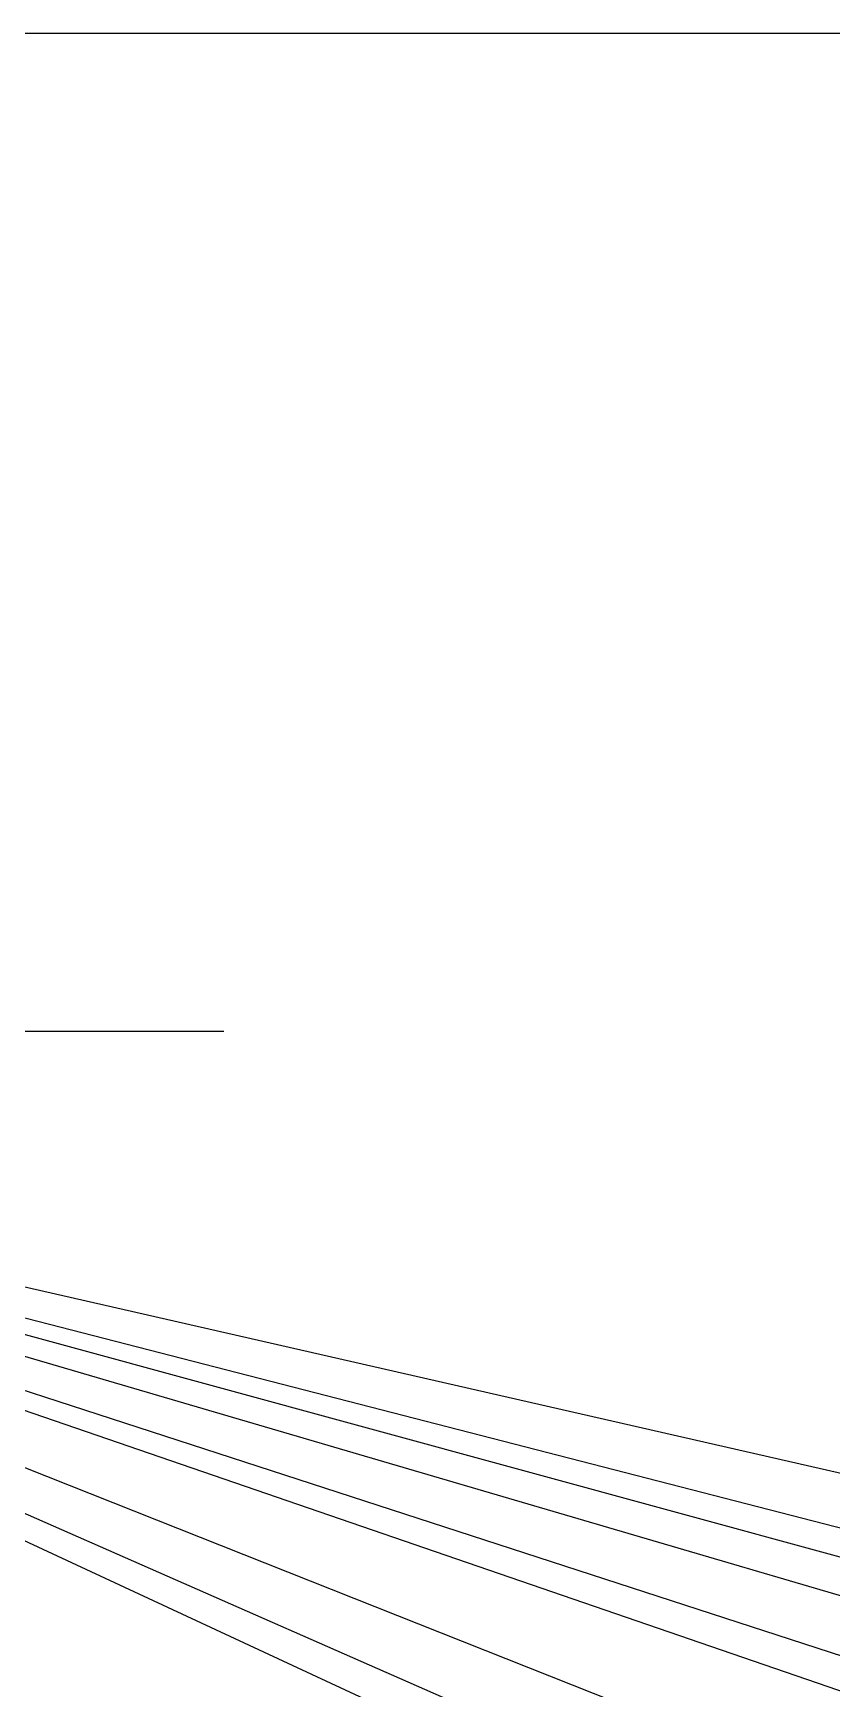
# Model space of a CAD drawing. Extents: x 6843040 to 15500510, y -6507076 to -4940511.
# Drawn here: x 8007828 to 8222201, y -5384709 to -4940511 of the extents above; entities that cross this region are included whole.
import ezdxf

# ---------------------------------------------------------------- set-up
doc = ezdxf.new("R2010")
doc.units = 0
doc.header["$LTSCALE"] = 1000
doc.header["$MEASUREMENT"] = 0
doc.layers.add('DIM_MODI', color=6, linetype='Continuous', plot=False)
doc.layers.add('plan-1', color=40, linetype='Continuous')

msp = doc.modelspace()

# ---------------------------------------------------------------- linework, layer by layer
at = {"layer": 'DIM_MODI'}
for points in [[(7851864.4, -5332684.3), (7851864.4, -5208305.1), (8059013.5, -5208305.1)], [(8939657.2, -5544505.8), (7717926.7, -5211216.4), (7913635.5, -5544303.4)], [(8942178.7, -5526373.4), (7717926.7, -5211216.4), (8942097.1, -5490601.1)], [(8687163.4, -5544303.1), (7717926.7, -5211216.4), (8689989, -5527005.2)], [(8687163.4, -5495427.7), (7717926.7, -5211216.4), (8434182.2, -5495427.7)], [(8434264.1, -5526170.8), (7717926.7, -5211216.4), (8434182.3, -5544303.1)]]:
    msp.add_lwpolyline(points, dxfattribs=at)
at = {"layer": 'plan-1'}
msp.add_lwpolyline([(6843040, -4940511), (10053544.5, -4940511), (10053544.5, -6507076), (6843040, -6507076)], close=True, dxfattribs=at)

doc.saveas('drawing.dxf')
